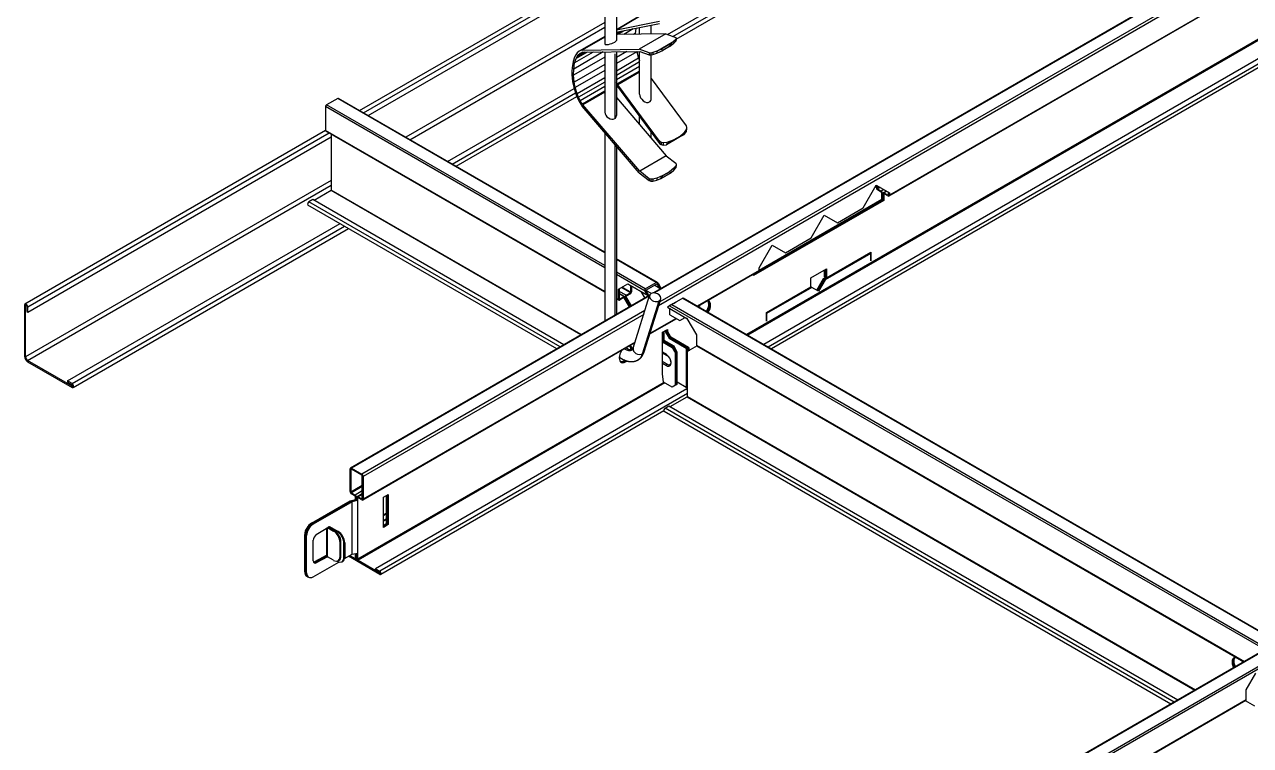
# Model space of a CAD drawing. Header units: millimetres. Extents: x -114 to 1795, y 14 to 1195.
# Drawn here: x -113.9 to 309.1, y 567.9 to 816.5 of the extents above; entities that cross this region are included whole.
import ezdxf

# ---------------------------------------------------------------- set-up
doc = ezdxf.new("R2010")
doc.units = ezdxf.units.MM
doc.layers.add('AM_VIS', color=7, linetype='Continuous', lineweight=30)

msp = doc.modelspace()

# ---------------------------------------------------------------- linework, layer by layer
at = {"layer": 'AM_VIS'}
for p, q in [((526.12, 968.12), (103.11, 723.9)), ((526.01, 967.84), (103.5, 723.9)), ((524.02, 961.46), (104.87, 719.46)), ((524.43, 962.79), (105.28, 720.79)), ((107.91, 813.03), (207.12, 870.31)), ((109.82, 812.34), (208.68, 869.41)), ((111, 811.44), (210.04, 868.63)), ((86.32, 848.06), (86.32, 809.78)), ((90.32, 848.06), (90.32, 810.96)), ((323.23, 837.5), (184.35, 757.32)), ((323.04, 837.62), (184.49, 757.63)), ((1.74, 786.78), (86.32, 835.61)), ((3.11, 785.99), (86.32, 834.04)), ((4.67, 785.1), (86.32, 832.24)), ((86.32, 817.2), (17.69, 777.58)), ((98.34, 819.32), (90.32, 814.69)), ((98.34, 819.18), (90.32, 814.55)), ((105.2, 817.54), (90.32, 814.54)), ((105.2, 816.75), (90.81, 813.85)), ((19.1, 776.76), (86.32, 815.57)), ((86.32, 812.38), (77.46, 807.27)), ((86.32, 812.24), (78.28, 807.6)), ((86.32, 812.16), (78.51, 807.64)), ((91.7, 814.03), (90.32, 813.24)), ((90.72, 813.84), (90.32, 813.61)), ((90.32, 813.7), (90.62, 813.82)), ((107.37, 813.23), (90.32, 812.99)), ((90.62, 813.82), (90.81, 813.85)), ((93.01, 814.3), (90.75, 812.99)), ((96.13, 814.93), (92.84, 813.02)), ((96.8, 813.38), (96.27, 813.07)), ((96.8, 813.38), (96.79, 813.08)), ((97.07, 815.12), (96.8, 813.38)), ((107.37, 813.23), (98.17, 807.92)), ((98.34, 813.1), (98.34, 815.37)), ((102.34, 813.16), (102.34, 816.18)), ((107.37, 813.23), (110.83, 811.97)), ((318.83, 815.55), (135.23, 709.55)), ((319.21, 815.33), (135.61, 709.33)), ((326.7, 813.26), (141.15, 706.13)), ((78.51, 807.64), (98.17, 807.92)), ((101.64, 806.66), (98.17, 807.92)), ((104.22, 807.24), (110.18, 810.68)), ((105.62, 807.85), (104.22, 807.24)), ((109.18, 809.91), (105.62, 807.85)), ((106.31, 807.62), (105.62, 807.85)), ((106.31, 807.62), (108.68, 808.98)), ((108.68, 808.91), (106.31, 807.54)), ((108.68, 808.91), (110.18, 810.02)), ((109.18, 809.91), (108.68, 808.98)), ((108.68, 808.98), (108.68, 808.91)), ((110.18, 810.68), (109.18, 809.91)), ((110.85, 811.39), (110.18, 810.68)), ((110.18, 810.02), (110.85, 810.72)), ((110.18, 810.68), (110.18, 810.02)), ((110.83, 811.97), (111, 811.74)), ((111, 811.74), (110.85, 811.39)), ((110.85, 811.39), (110.85, 810.72)), ((110.85, 810.72), (111, 811.08)), ((111, 811.74), (111, 811.08)), ((326.97, 811.66), (142.67, 705.26)), ((75.37, 803.73), (75.02, 801.52)), ((75.88, 805.26), (75.37, 803.73)), ((86.32, 805.22), (75.55, 799)), ((85.77, 807.01), (75.59, 801.13)), ((76.28, 806.01), (75.88, 805.26)), ((82.34, 806.96), (75.92, 803.26)), ((75.92, 803.26), (76.41, 804.71)), ((76.79, 806.7), (76.28, 806.01)), ((80.26, 806.94), (76.41, 804.71)), ((76.41, 804.71), (76.78, 805.42)), ((79.38, 806.92), (76.78, 805.42)), ((76.78, 805.42), (77.26, 806.06)), ((77.46, 807.27), (76.79, 806.7)), ((78.7, 806.9), (77.26, 806.06)), ((77.26, 806.06), (77.86, 806.58)), ((78.28, 807.6), (77.46, 807.27)), ((77.86, 806.58), (78.6, 806.87)), ((78.51, 807.64), (78.28, 807.6)), ((78.6, 806.87), (78.79, 806.91)), ((78.79, 806.91), (98.36, 807.19)), ((86.32, 807.02), (86.32, 786.25)), ((89.74, 806.41), (89.74, 784.01)), ((93.94, 807.13), (90.32, 805.04)), ((90.32, 807.08), (90.32, 785.07)), ((97.34, 807.02), (90.32, 802.97)), ((97.99, 804.84), (90.32, 800.41)), ((97.31, 807.18), (97.34, 807.02)), ((97.34, 807.02), (97.99, 804.84)), ((97.37, 806.95), (97.78, 807.18)), ((97.82, 805.41), (98.34, 805.71)), ((97.99, 804.84), (98.34, 803.96)), ((98.29, 804.1), (98.34, 804.14)), ((98.34, 792.45), (98.34, 807.19)), ((98.36, 807.19), (101.64, 806)), ((102.16, 806.64), (101.64, 806.66)), ((101.64, 806.66), (101.64, 806)), ((101.64, 806), (102.16, 805.97)), ((102.87, 806.78), (102.16, 806.64)), ((102.16, 806.64), (102.16, 805.97)), ((102.16, 805.97), (102.87, 806.12)), ((102.34, 790.9), (102.34, 806.01)), ((104.22, 807.24), (102.87, 806.78)), ((102.87, 806.78), (102.87, 806.12)), ((102.87, 806.12), (104.22, 806.58)), ((104.22, 806.58), (106.31, 807.54)), ((104.22, 807.24), (104.22, 806.58)), ((106.31, 807.54), (106.31, 807.62)), ((318.85, 805.69), (143.78, 704.62)), ((75.02, 801.52), (75, 800.41)), ((75, 800.41), (75, 799.07)), ((75.55, 799), (75.59, 801.13)), ((75.59, 801.13), (75.92, 803.26)), ((86.32, 802.73), (75.77, 796.64)), ((86.32, 800.66), (76.13, 794.77)), ((98.34, 803.57), (90.32, 798.94)), ((98.34, 802), (90.32, 797.37)), ((98.34, 800.44), (90.62, 795.98)), ((98.34, 800.06), (90.81, 795.71)), ((75, 799.07), (75.21, 796.84)), ((75.21, 796.84), (75.59, 794.89)), ((75.77, 796.64), (75.55, 799)), ((76.13, 794.77), (75.77, 796.64)), ((86.32, 798.1), (76.78, 792.59)), ((86.32, 796.63), (77.26, 791.4)), ((90.62, 795.98), (90.32, 796.44)), ((90.32, 795.59), (105.2, 775.42)), ((90.81, 795.71), (90.62, 795.98)), ((105.2, 776.21), (90.81, 795.71)), ((102.34, 797.85), (114.39, 781.51)), ((-5.83, 790.99), (-9.65, 788.78)), ((86.32, 737.78), (-5.83, 790.99)), ((86.32, 737.95), (-5.58, 791.01)), ((32.09, 769.26), (75.72, 794.45)), ((33.65, 768.36), (76.18, 792.92)), ((35.02, 767.57), (76.66, 791.62)), ((75.59, 794.89), (76.28, 792.58)), ((76.78, 792.59), (76.13, 794.77)), ((76.28, 792.58), (76.79, 791.29)), ((77.26, 791.4), (76.78, 792.59)), ((76.79, 791.29), (77.46, 789.96)), ((77.86, 790.18), (77.26, 791.4)), ((86.32, 795.06), (77.86, 790.18)), ((86.32, 793.5), (78.6, 789.04)), ((86.32, 793.12), (78.79, 788.77)), ((90.32, 791.35), (107.55, 771.21)), ((-10, 788.17), (-10, 779.96)), ((86.32, 732.56), (-10, 788.17)), ((86.32, 733.37), (-9.65, 788.78)), ((77.46, 789.96), (78.28, 788.68)), ((78.6, 789.04), (77.86, 790.18)), ((78.28, 788.68), (78.51, 788.37)), ((98.17, 765.38), (78.51, 788.37)), ((78.79, 788.77), (78.6, 789.04)), ((98.36, 765.9), (78.79, 788.77)), ((98.34, 781.97), (98.34, 784.71)), ((-113.71, 720.13), (-10, 780)), ((-112.74, 719.11), (-8.81, 779.11)), ((86.32, 724.35), (-10, 779.96)), ((86.32, 724.18), (-9.9, 779.73)), ((-8.05, 778.67), (-8.05, 759.33)), ((86.32, 779.24), (86.32, 714.21)), ((102.34, 777.3), (102.34, 779.29)), ((113.84, 778.63), (107.59, 775.02)), ((113.74, 779.27), (112.24, 777.9)), ((112.24, 777.88), (113.74, 778.6)), ((114.41, 780.31), (113.74, 779.27)), ((113.74, 779.27), (113.74, 778.6)), ((113.74, 778.6), (113.84, 778.63)), ((113.84, 778.63), (114.41, 779.52)), ((114.39, 781.51), (114.56, 780.94)), ((114.56, 780.94), (114.41, 780.31)), ((114.41, 780.31), (114.41, 779.52)), ((114.41, 779.52), (114.56, 780.15)), ((114.56, 780.94), (114.56, 780.15)), ((-112.74, 717.31), (-8.05, 777.75)), ((89.74, 775.25), (89.74, 716.18)), ((90.32, 774.56), (90.32, 716.52)), ((105.2, 776.21), (105.2, 775.42)), ((105.72, 775.84), (105.2, 776.21)), ((105.2, 775.42), (105.72, 775.05)), ((106.43, 775.7), (105.72, 775.84)), ((105.72, 775.84), (105.72, 775.05)), ((105.72, 775.05), (106.43, 774.91)), ((107.78, 775.83), (106.43, 775.7)), ((106.43, 775.7), (106.43, 774.91)), ((106.43, 774.91), (107.59, 775.02)), ((107.59, 775.02), (107.78, 775.16)), ((107.78, 775.16), (109.96, 776.57)), ((109.96, 776.57), (107.78, 775.83)), ((107.78, 775.83), (107.78, 775.16)), ((110.15, 776.67), (109.96, 776.57)), ((112.24, 777.9), (110.15, 776.67)), ((110.15, 776.67), (112.24, 777.88)), ((112.24, 777.9), (112.24, 777.88)), ((107.55, 771.21), (98.36, 765.9)), ((107.55, 771.21), (110.83, 768.62)), ((101.64, 763.31), (98.36, 765.9)), ((108.68, 765.7), (106.59, 764.48)), ((106.59, 764.48), (108.68, 765.63)), ((110.18, 766.92), (108.68, 765.7)), ((108.68, 765.7), (108.68, 765.63)), ((108.68, 765.63), (109.18, 765.48)), ((109.18, 765.48), (110.18, 766.26)), ((110.85, 767.77), (110.18, 766.92)), ((110.18, 766.26), (110.85, 767.1)), ((110.18, 766.92), (110.18, 766.26)), ((110.83, 768.62), (111, 768.24)), ((111, 768.24), (110.85, 767.77)), ((110.85, 767.77), (110.85, 767.1)), ((110.85, 767.1), (111, 767.58)), ((111, 768.24), (111, 767.58)), ((-8.05, 762.71), (-113.52, 701.82)), ((98.17, 765.38), (101.64, 762.65)), ((102.16, 763.14), (101.64, 763.31)), ((101.64, 763.31), (101.64, 762.65)), ((101.64, 762.65), (102.16, 762.47)), ((102.87, 763.16), (102.16, 763.14)), ((102.16, 763.14), (102.16, 762.47)), ((102.16, 762.47), (102.87, 762.5)), ((104.22, 763.48), (102.87, 763.16)), ((102.87, 763.16), (102.87, 762.5)), ((102.87, 762.5), (104.22, 762.81)), ((106.4, 764.37), (104.22, 763.48)), ((104.22, 763.48), (104.22, 762.81)), ((104.22, 762.81), (105.62, 763.42)), ((105.62, 763.42), (109.18, 765.48)), ((105.62, 763.42), (106.4, 764.37)), ((106.59, 764.48), (106.4, 764.37)), ((-112.81, 700.6), (-8.05, 761.08)), ((-8.13, 759.2), (-13.99, 755.82)), ((78.06, 709.44), (-8.13, 759.2)), ((78.21, 709.52), (-8.05, 759.33)), ((175.44, 753.24), (179.96, 761.08)), ((179.96, 761.08), (184.49, 758.47)), ((179.96, 760.24), (179.96, 761.08)), ((180.25, 760.92), (180.25, 760.08)), ((180.98, 760.5), (180.25, 760.08)), ((181.36, 760.28), (180.44, 759.75)), ((180.44, 759.75), (181.72, 759.01)), ((181.72, 758.68), (180.44, 759.42)), ((182.64, 759.54), (181.72, 759.01)), ((181.91, 756.2), (181.91, 758.35)), ((182.27, 758.23), (182.19, 758.19)), ((182.19, 758.19), (182.19, 756.04)), ((182.26, 756), (182.26, 758.15)), ((183.46, 759.06), (182.4, 758.45)), ((182.73, 758.09), (182.55, 757.99)), ((182.55, 757.99), (182.55, 755.84)), ((183.65, 758.95), (182.73, 758.42)), ((182.73, 758.42), (184.02, 757.68)), ((184.02, 757.35), (182.73, 758.09)), ((184.21, 757.79), (184.02, 757.68)), ((184.21, 757.79), (184.21, 758.63)), ((184.49, 758.47), (184.49, 757.63)), ((69.78, 704.66), (-16.09, 754.23)), ((-14.45, 756.08), (-15.76, 755.33)), ((70.89, 705.3), (-15.76, 755.33)), ((72.2, 706.05), (-14.45, 756.08)), ((182.19, 756.04), (137.64, 730.32)), ((137.64, 730.24), (182.26, 756)), ((182.55, 755.84), (137.64, 729.91)), ((139.59, 731.77), (181.91, 756.2)), ((166.57, 748.12), (175.44, 753.24)), ((182.19, 756.04), (181.91, 756.2)), ((182.55, 755.84), (182.26, 756)), ((157.51, 742.89), (162.04, 750.73)), ((162.04, 750.73), (166.57, 748.12)), ((-99.04, 693.55), (-5.01, 747.84)), ((-97.49, 692.65), (-3.46, 746.94)), ((-97.09, 691.3), (-2.09, 746.15)), ((139.59, 732.55), (144.11, 740.38)), ((144.11, 740.38), (148.64, 737.77)), ((148.64, 737.77), (157.51, 742.89)), ((162.11, 728.65), (177.77, 737.69)), ((178.06, 737.53), (162.39, 728.48)), ((162.75, 729.1), (178.13, 737.97)), ((177.7, 737.65), (177.7, 737.73)), ((177.77, 737.77), (177.77, 737.69)), ((178.06, 737.53), (177.77, 737.69)), ((177.84, 737.65), (177.84, 737.81)), ((178.06, 734.99), (178.06, 737.53)), ((178.13, 737.97), (178.13, 735.04)), ((104.45, 727.49), (90.32, 735.64)), ((104.09, 727.52), (90.32, 735.47)), ((139.59, 731.7), (139.59, 732.55)), ((157.44, 729.14), (162.75, 732.2)), ((162.11, 729.46), (162.11, 731.83)), ((162.39, 731.99), (162.39, 729.3)), ((162.46, 729.26), (162.46, 732.03)), ((162.75, 732.2), (162.75, 729.1)), ((178.13, 735.04), (178.06, 735.08)), ((178.13, 735.04), (178.06, 734.99)), ((100.27, 725.32), (90.32, 731.06)), ((100.27, 724.5), (90.32, 730.25)), ((100.27, 725.32), (104.09, 727.52)), ((139.59, 731.7), (118.23, 719.37)), ((139.45, 731.4), (118.42, 719.26)), ((137.64, 729.91), (137.64, 730.35)), ((157.44, 726.03), (157.44, 729.14)), ((159.46, 724.87), (161.76, 728.85)), ((162.04, 728.69), (159.74, 724.71)), ((159.81, 724.67), (162.11, 728.65)), ((162.39, 728.48), (160.09, 724.5)), ((161.76, 728.85), (162.46, 729.26)), ((162.04, 728.69), (161.76, 728.85)), ((162.75, 729.1), (162.04, 728.69)), ((162.39, 729.3), (162.11, 729.46)), ((162.39, 728.48), (162.11, 728.65)), ((162.39, 729.3), (162.46, 729.34)), ((162.75, 729.1), (162.46, 729.26)), ((91.01, 725.17), (94.29, 727.06)), ((91.01, 721.64), (91.01, 725.17)), ((91.29, 725.33), (91.29, 721.81)), ((93.66, 723.09), (91.29, 724.46)), ((93.13, 722.67), (91.29, 723.73)), ((92.88, 722.65), (91.29, 723.56)), ((95.18, 723.97), (92.06, 725.78)), ((95.25, 724.09), (92.2, 725.86)), ((93.66, 723.09), (95.18, 723.97)), ((95.18, 723.65), (93.66, 722.77)), ((94.29, 727.06), (101.05, 723.16)), ((94.39, 726.95), (101.14, 723.05)), ((95.25, 724.09), (95.25, 726.45)), ((95.54, 726.29), (95.54, 724.26)), ((98.79, 724.41), (100.09, 722.16)), ((101.05, 723.16), (100.27, 724.5)), ((102.42, 723.71), (100.53, 724.8)), ((102.39, 723.7), (100.53, 724.78)), ((104.37, 727.03), (100.56, 724.83)), ((100.56, 724.67), (101.33, 723.32)), ((101.05, 723.16), (101.33, 723.32)), ((103.6, 726.58), (105.29, 725.61)), ((104.52, 726.95), (104.37, 727.03)), ((105.29, 725.61), (104.52, 726.95)), ((104.8, 727.12), (105.58, 725.77)), ((105.29, 725.61), (105.58, 725.77)), ((142.06, 717.15), (157.44, 726.03)), ((142.06, 717.07), (157.51, 725.99)), ((157.8, 725.83), (142.13, 716.79)), ((157.51, 725.99), (157.44, 726.03)), ((157.8, 725.83), (157.51, 725.99)), ((160.09, 724.5), (157.8, 725.83)), ((-113.87, 719.76), (-113.87, 702.03)), ((-113.52, 719.56), (-113.31, 719.68)), ((-113.52, 701.82), (-113.52, 719.56)), ((-113.1, 719.31), (-113.1, 717.52)), ((-112.74, 717.31), (-112.74, 719.11)), ((101.85, 723.18), (-1.45, 663.54)), ((101.74, 722.89), (-1.11, 663.5)), ((91.01, 721.64), (90.32, 722.04)), ((91.11, 721.42), (90.32, 721.87)), ((91.36, 721.77), (91.29, 721.81)), ((91.36, 721.77), (92.88, 722.65)), ((92.88, 722.32), (91.36, 721.44)), ((92.99, 722.26), (92.88, 722.32)), ((92.95, 722.31), (93.24, 722.48)), ((94.81, 719.11), (92.99, 722.26)), ((93.34, 722.46), (93.23, 722.53)), ((93.27, 722.42), (95.09, 719.27)), ((93.31, 722.52), (93.6, 722.69)), ((95.16, 719.31), (93.34, 722.46)), ((93.63, 722.62), (95.44, 719.48)), ((96.1, 704.82), (101.78, 723.01)), ((99.36, 702.96), (105.04, 721.15)), ((99.91, 703.62), (105.6, 721.81)), ((108.69, 719.48), (107.91, 719.03)), ((107.91, 719.03), (114.68, 715.13)), ((108.91, 719.72), (108.63, 719.55)), ((108.69, 719.48), (109.4, 719.89)), ((108.69, 719.48), (510.59, 487.45)), ((109.05, 719.69), (108.98, 719.73)), ((113.21, 722.09), (109.4, 719.89)), ((109.4, 719.89), (510.59, 488.26)), ((109.71, 720.18), (109.43, 720.02)), ((113.21, 722.09), (113.36, 722.18)), ((113.21, 722.09), (510.59, 492.67)), ((113.36, 722.18), (510.59, 492.84)), ((-113.1, 717.52), (-112.74, 717.31)), ((100.17, 717.84), (2.47, 661.44)), ((99.75, 716.51), (2.94, 660.62)), ((111.1, 715.03), (101.8, 709.66)), ((110.9, 715.14), (101.89, 709.94)), ((107.93, 718.97), (114.68, 715.07)), ((108.72, 716.4), (108.72, 718.51)), ((108.72, 716.4), (112.24, 714.37)), ((112.24, 714.37), (114.06, 715.43)), ((114.68, 715.13), (117.95, 709.45)), ((114.69, 715.07), (114.7, 715.08)), ((142.06, 714.21), (142.06, 717.15)), ((142.13, 716.79), (142.06, 716.83)), ((142.13, 716.79), (142.13, 714.26)), ((106.18, 710.33), (107.95, 711.35)), ((106.67, 710.15), (106.67, 710.62)), ((107.31, 710.36), (106.77, 710.67)), ((107.05, 710.83), (107.59, 710.52)), ((107.66, 710.56), (107.12, 710.88)), ((107.4, 711.04), (107.95, 710.72)), ((107.59, 711.15), (107.59, 710.93)), ((107.66, 710.89), (107.66, 711.19)), ((107.95, 710.72), (107.66, 710.56)), ((107.66, 710.56), (108.87, 708.48)), ((107.95, 711.35), (107.95, 710.72)), ((109.15, 708.64), (107.95, 710.72)), ((142.13, 714.26), (142.06, 714.3)), ((142.13, 714.26), (142.06, 714.21)), ((96.69, 706.71), (2.8, 652.5)), ((96.77, 706.98), (2.94, 652.81)), ((106.18, 696.04), (106.18, 710.33)), ((106.53, 709.91), (106.18, 710.11)), ((106.18, 710.03), (106.46, 709.87)), ((106.46, 709.87), (106.18, 709.7)), ((106.18, 709.7), (106.18, 707.09)), ((106.18, 709.7), (106.18, 709.7)), ((106.46, 707.25), (106.18, 707.09)), ((106.18, 707.09), (109.57, 705.13)), ((106.27, 710.39), (106.81, 710.07)), ((106.46, 707.25), (106.46, 709.87)), ((109.86, 705.29), (106.46, 707.25)), ((106.81, 710.07), (106.53, 709.91)), ((106.53, 709.91), (106.53, 707.3)), ((106.81, 707.46), (106.53, 707.3)), ((106.53, 707.3), (109.93, 705.34)), ((106.81, 707.46), (106.81, 710.07)), ((110.21, 705.5), (106.81, 707.46)), ((107.59, 710.52), (107.31, 710.36)), ((107.31, 710.36), (108.51, 708.27)), ((108.79, 708.44), (107.59, 710.52)), ((108.51, 708.27), (108.79, 708.44)), ((108.51, 708.27), (114.45, 704.85)), ((114.73, 705.01), (108.79, 708.44)), ((108.87, 708.48), (109.15, 708.64)), ((108.87, 708.48), (114.96, 704.96)), ((115.24, 705.12), (109.15, 708.64)), ((117.95, 709.45), (117.95, 705.93)), ((107.56, 702.63), (106.18, 703.43)), ((106.18, 703.3), (107.64, 702.45)), ((109.86, 705.29), (109.57, 705.13)), ((109.57, 705.13), (110.7, 703.17)), ((110.99, 703.34), (109.86, 705.29)), ((110.21, 705.5), (109.93, 705.34)), ((109.93, 705.34), (111.06, 703.38)), ((111.34, 703.54), (110.21, 705.5)), ((110.7, 703.17), (110.99, 703.34)), ((110.7, 692.07), (110.7, 703.17)), ((110.99, 692.23), (110.99, 703.34)), ((111.34, 703.54), (111.06, 703.38)), ((111.06, 703.38), (111.06, 692.27)), ((111.34, 692.43), (111.34, 703.54)), ((114.45, 704.85), (114.45, 691.29)), ((114.57, 704.68), (114.57, 704.23)), ((114.57, 704.23), (114.57, 690.68)), ((114.8, 690.35), (114.8, 703.91)), ((115.02, 703.78), (114.8, 703.91)), ((114.96, 704.96), (114.96, 704.75)), ((114.97, 704.23), (114.97, 704.68)), ((118.19, 705.62), (115.02, 703.78)), ((115.08, 704.8), (115.08, 704.35)), ((115.08, 704.35), (115.08, 704.08)), ((115.09, 704.07), (115.3, 703.95)), ((115.31, 703.95), (115.31, 704.02)), ((115.37, 703.99), (115.31, 704.02)), ((115.48, 704.35), (115.48, 704.8)), ((115.59, 704.19), (115.65, 704.15)), ((117.95, 705.93), (306.96, 596.81)), ((118.05, 705.7), (306.81, 596.72)), ((-97.49, 691.75), (-112.81, 700.6)), ((-112.81, 700.19), (-97.49, 691.34)), ((91.44, 701.72), (91.31, 701.8)), ((93.22, 700.69), (93.12, 700.75)), ((107.83, 699.33), (106.18, 700.29)), ((106.18, 700.29), (107.84, 699.33)), ((106.18, 699.65), (107.56, 698.85)), ((107.84, 699.33), (107.83, 699.33)), ((106.6, 693.13), (106.18, 695.99)), ((-97.49, 692.65), (-99.04, 693.55)), ((-99.04, 693.55), (-99.04, 693.14)), ((-99.04, 693.14), (-97.49, 692.24)), ((-97.49, 691.75), (-97.28, 691.87)), ((106.7, 693.07), (1, 632.05)), ((107.07, 692.86), (1.19, 631.72)), ((114.57, 690.79), (7.18, 628.79)), ((109.57, 691.41), (106.6, 693.13)), ((110.7, 692.07), (109.57, 691.41)), ((110.99, 692.23), (110.7, 692.07)), ((111.06, 692.27), (110.99, 692.23)), ((111.34, 692.43), (111.06, 692.27)), ((114.45, 691.29), (111.34, 693.09)), ((114.84, 690.33), (114.8, 690.35)), ((114.84, 688.21), (114.84, 690.33)), ((114.84, 689.19), (8.7, 627.91)), ((108.9, 684.7), (114.77, 688.09)), ((114.77, 688.09), (289.91, 586.97)), ((114.84, 688.21), (290.06, 587.05)), ((106.71, 683.22), (9.03, 626.82)), ((106.81, 683.11), (281.63, 582.18)), ((107.13, 684.21), (108.44, 684.96)), ((282.74, 582.82), (107.13, 684.21)), ((108.44, 684.96), (284.05, 583.58)), ((-1.58, 655.42), (-1.58, 663.23)), ((-1.11, 663.18), (-1.3, 663.07)), ((-1.3, 663.07), (-1.3, 655.26)), ((-1.11, 663.5), (2.47, 661.44)), ((2.47, 661.11), (-1.11, 663.18)), ((2.66, 652.97), (2.66, 660.78)), ((2.94, 660.62), (2.94, 652.81)), ((2.66, 657.54), (-1.3, 655.26)), ((2.66, 657.11), (-1.11, 654.93)), ((2.66, 655.63), (0.17, 654.19)), ((-14.91, 644.53), (-1.51, 652.26)), ((-1.23, 652.1), (-14.63, 644.36)), ((-14.56, 644.32), (-1.16, 652.06)), ((-0.88, 651.9), (-14.28, 644.16)), ((-1.51, 652.26), (0.36, 652.69)), ((0.64, 652.53), (-1.23, 652.1)), ((-1.23, 652.02), (-1.23, 652.1)), ((-1.16, 652.06), (0.71, 652.49)), ((-1.11, 654.93), (0.17, 654.19)), ((0.17, 653.86), (-1.11, 654.6)), ((1, 652.32), (-0.88, 651.9)), ((-0.88, 633.77), (-0.88, 651.9)), ((0.36, 652.69), (0.36, 653.53)), ((0.36, 652.69), (0.64, 652.53)), ((0.72, 653.42), (0.64, 653.37)), ((0.64, 653.37), (0.64, 652.53)), ((0.64, 652.53), (0.64, 652.47)), ((0.71, 652.49), (0.71, 653.33)), ((0.71, 652.49), (1, 652.32)), ((2.66, 654.68), (0.85, 653.64)), ((1.19, 653.28), (1, 653.17)), ((1, 653.17), (1, 652.32)), ((1, 652.32), (1, 634.2)), ((2.66, 654.45), (1.19, 653.6)), ((1.19, 653.6), (2.47, 652.86)), ((2.47, 652.54), (1.19, 653.28)), ((2.66, 652.97), (2.47, 652.86)), ((9.98, 653.43), (11.6, 654.37)), ((9.98, 643.06), (9.98, 653.43)), ((10.97, 644.36), (10.97, 654)), ((11.25, 654.16), (11.25, 644.2)), ((11.32, 644.16), (11.32, 654.2)), ((11.6, 654.37), (11.6, 644)), ((10.97, 647.97), (9.98, 647.4)), ((9.98, 647.18), (10.97, 647.75)), ((-14.63, 644.36), (-14.91, 644.53)), ((-14.28, 644.16), (-14.56, 644.32)), ((-13.2, 640.56), (-8.69, 643.42)), ((-9.33, 643), (-7.28, 641.81)), ((-9.33, 632.89), (-9.33, 643)), ((-6.99, 641.99), (-9.06, 643.19)), ((-8.97, 643.14), (-8.97, 643.24)), ((-5.93, 641.48), (-8.97, 643.24)), ((-8.7, 643.42), (-8.69, 643.42)), ((-8.69, 643.42), (-5.65, 641.66)), ((-8.69, 643.42), (-8.69, 643.42)), ((10.97, 646), (9.98, 645.43)), ((10.97, 645.79), (9.98, 645.22)), ((9.98, 643.79), (10.97, 644.36)), ((11.25, 644.2), (9.98, 643.47)), ((9.98, 643.38), (11.32, 644.16)), ((11.6, 644), (9.98, 643.06)), ((11.25, 644.2), (10.97, 644.36)), ((11.6, 644), (11.32, 644.16)), ((-17.18, 627.71), (-17.18, 640.61)), ((-17.18, 640.61), (-16.89, 640.44)), ((-16.89, 627.54), (-16.89, 640.44)), ((-16.82, 627.5), (-16.82, 640.4)), ((-16.82, 640.4), (-16.54, 640.24)), ((-16.54, 627.34), (-16.54, 640.24)), ((-9.59, 633.24), (-9.59, 642.85)), ((-6.99, 641.99), (-7.28, 641.81)), ((-5.65, 641.66), (-5.93, 641.48)), ((-14.28, 631.56), (-14.28, 638.63)), ((-5.01, 637.89), (-4.73, 638.07)), ((-5.01, 633.01), (-5.01, 637.89)), ((-4.73, 633.15), (-4.73, 638.07)), ((-3.67, 637.56), (-3.39, 637.74)), ((-3.67, 632.63), (-3.67, 637.56)), ((-3.39, 637.74), (-3.39, 632.78)), ((-14.28, 626.03), (-5.48, 631.11)), ((-9.59, 633.45), (-13.84, 631.24)), ((-13.56, 631.08), (-13.84, 631.24)), ((-9.68, 633.09), (-13.56, 631.08)), ((-13.49, 631.04), (-9.61, 633.05)), ((-13.2, 630.88), (-13.49, 631.04)), ((-9.33, 632.89), (-13.2, 630.88)), ((-9.68, 633.09), (-9.61, 633.05)), ((-9.68, 633.09), (-9.68, 633.09)), ((-9.62, 633.05), (-9.68, 633.09)), ((-9.33, 632.88), (-9.33, 632.89)), ((-7.28, 631.7), (-9.33, 632.88)), ((-6.07, 631.4), (-5.93, 631.32)), ((-5.44, 631.66), (-5.72, 631.52)), ((-4.73, 633.15), (-5.01, 633.01)), ((-4.38, 631.14), (-4.09, 631.29)), ((-3.39, 632.78), (-3.67, 632.63)), ((-3.43, 632.3), (-0.88, 633.77)), ((8.7, 626.85), (-2.08, 633.08)), ((-1.62, 633.34), (0.17, 632.31)), ((-0.88, 633.77), (1, 634.2)), ((0.36, 632.42), (0.17, 632.31)), ((0.17, 631.98), (1.19, 631.39)), ((0.36, 632.42), (0.36, 634.05)), ((0.73, 632.08), (0.5, 631.95)), ((0.64, 634.12), (0.64, 632.25)), ((0.71, 632.29), (0.64, 632.25)), ((0.71, 632.21), (0.71, 634.13)), ((1, 634.2), (1, 632.05)), ((1.19, 631.72), (8.7, 627.38)), ((-16.89, 627.54), (-17.18, 627.71)), ((-16.54, 627.34), (-16.82, 627.5)), ((-16.51, 626.24), (-16.23, 626.08)), ((-16.16, 626.04), (-15.88, 625.87)), ((7.18, 628.79), (8.7, 627.91)), ((7.18, 628.58), (7.18, 628.79)), ((8.7, 627.71), (7.18, 628.58)), ((8.9, 627.5), (8.7, 627.38)), ((8.7, 627.38), (8.7, 627.05)), ((8.99, 627.22), (8.7, 627.05)), ((312.19, 599.83), (211.07, 541.45)), ((312.34, 599.74), (211.32, 541.42)), ((316.15, 597.54), (215.14, 539.22)), ((316.86, 597.13), (215.5, 538.61)), ((307.6, 587.1), (310.87, 592.77)), ((307.6, 583.58), (307.6, 587.1)), ((307.49, 583.35), (215.39, 530.17)), ((307.6, 583.58), (215.5, 530.4)), ((310.53, 581.43), (307.36, 583.27))]:
    msp.add_line(p, q, dxfattribs=at)
for centre, major_axis, ratio, start_param, end_param in [((88.32, 810.37), (1.99, 0.64), 0.257355, 3.059722, 5.415916), ((88.32, 810.37), (1.99, 0.64), 0.257355, 5.415916, 6.201314), ((-5.83, 790.58), (0.25, 0.433), 0.57735, 0, 0.785398), ((100.34, 791.67), (1.6, -1.78), 0.673728, 3.786702, 6.142896), ((-9.65, 788.37), (0.25, 0.433), 0.57735, 0.785398, 2.356194), ((100.34, 791.67), (1.6, -1.78), 0.673728, 6.142896, 6.928294), ((88.32, 785.66), (1.75, -1.36), 0.709828, 3.645993, 6.002187), ((88.32, 785.66), (1.75, -1.36), 0.709828, 6.002187, 6.787585), ((-9.65, 780.17), (0.25, 0.433), 0.57735, 2.356194, 3.141593), ((-8.13, 759.29), (0.05, 0.0866), 0.57735, 3.926991, 5.497787), ((180.44, 759.97), (0.334, -0.578), 0.57735, 3.926991, 5.497787), ((180.44, 759.97), (0.134, -0.232), 0.57735, 3.926991, 5.497787), ((181.72, 758.46), (0.334, -0.578), 0.57735, 0.785398, 2.356194), ((181.72, 758.46), (0.134, -0.232), 0.57735, 0.785398, 2.356194), ((182.73, 757.88), (0.334, -0.578), 0.57735, 2.356194, 3.926991), ((182.73, 757.88), (0.134, -0.232), 0.57735, 2.356194, 3.926991), ((184.02, 757.9), (0.134, -0.232), 0.57735, 5.497787, 7.068583), ((184.02, 757.9), (0.334, -0.578), 0.57735, 5.497787, 7.068583), ((-15.76, 754.79), (0.325, 0.563), 0.57735, 0.785398, 3.141593), ((104.45, 726.91), (-0.354, 0.612), 0.57735, 4.712389, 6.283185), ((139.12, 731.97), (0.334, -0.578), 0.57735, 0, 0.785398), ((95.18, 724.05), (0.25, 0.433), 0.57735, 3.926991, 5.497787), ((95.18, 724.05), (0.05, 0.0866), 0.57735, 3.926991, 5.497787), ((100.63, 724.71), (-0.354, 0.612), 0.57735, 0, 1.570796), ((100.63, 724.71), (-0.071, 0.122), 0.57735, 0, 1.570796), ((103.69, 722.41), (1.91, -0.6), 0.720924, 2.555485, 5.697078), ((103.69, 722.41), (1.91, -0.6), 0.720924, 5.697078, 8.83867), ((104.45, 726.91), (-0.071, 0.122), 0.57735, 4.712389, 6.283185), ((-113.31, 719.43), (0.4, -0.693), 0.57735, 0.785398, 3.926991), ((-113.31, 719.43), (0.15, -0.26), 0.57735, 0.785398, 3.926991), ((91.36, 721.85), (0.25, 0.433), 0.57735, 2.356194, 3.926991), ((91.36, 721.85), (0.05, 0.0866), 0.57735, 2.356194, 3.926991), ((92.88, 722.24), (0.25, 0.433), 0.57735, 5.597963, 7.068583), ((92.88, 722.24), (0.05, 0.0866), 0.57735, 6.021432, 7.068583), ((92.92, 722.22), (-0.071, 0.122), 0.57735, 4.712389, 5.236034), ((92.92, 722.22), (-0.354, 0.612), 0.57735, 4.712389, 4.812564), ((93.66, 722.69), (0.25, 0.433), 0.57735, 0.785398, 2.256019), ((93.7, 722.67), (-0.354, 0.612), 0.57735, 1.470621, 1.570796), ((93.66, 722.69), (0.05, 0.0866), 0.57735, 0.785398, 1.83255), ((93.7, 722.67), (-0.071, 0.122), 0.57735, 1.047151, 1.570796), ((120.53, 718.36), (1.63, 2.81), 0.57735, 1.433483, 1.656383), ((119.9, 718.73), (1.62, 2.81), 0.57735, 4.626802, 6.045011), ((120.18, 718.56), (1.63, 2.81), 0.57735, 4.626802, 6.174184), ((120.25, 718.52), (1.62, 2.81), 0.57735, 4.626802, 6.196047), ((120.53, 718.36), (1.63, 2.81), 0.57735, 4.626802, 6.420499), ((93.59, 702.8), (1.63, 2.81), 0.57735, 1.433483, 2.356194), ((93.27, 708.62), (2.5, -4.33), 0.57735, 5.451295, 6.283185), ((92.96, 703.17), (1.62, 2.81), 0.57735, 5.408403, 6.045011), ((93.59, 702.8), (1.63, 2.81), 0.57735, 5.596016, 6.420499), ((93.24, 703.01), (1.63, 2.81), 0.57735, 5.460248, 6.174184), ((93.31, 702.97), (1.62, 2.81), 0.57735, 5.47789, 6.196047), ((98.01, 704.22), (1.91, -0.6), 0.720924, 3.141593, 5.697078), ((93.27, 708.62), (4.5, -7.79), 0.57735, 0, 0.488692), ((98.01, 704.22), (1.91, -0.6), 0.720924, 5.697078, 6.283185), ((107.83, 702.79), (0.195, 0.338), 0.57735, 2.356194, 3.141593), ((107.56, 700.74), (1.16, -2), 0.57735, 5.497787, 8.63938), ((114.17, 704.68), (0.4, 0), 0.57735, 0, 0.785398), ((115.37, 704.23), (0.8, 0), 0.57735, 3.141593, 3.926991), ((114.17, 704.68), (0.8, 0), 0.57735, 0, 0.785398), ((114.68, 704.8), (0.4, 0), 0.57735, 0, 0.785398), ((115.37, 704.23), (0.4, 0), 0.57735, 3.141593, 3.926991), ((115.88, 704.35), (0.8, 0), 0.57735, 3.141593, 3.926991), ((114.68, 704.8), (0.8, 0), 0.57735, 0, 0.785398), ((115.88, 704.35), (0.4, 0), 0.57735, 3.141593, 3.926991), ((118.3, 706.13), (0.25, 0.433), 0.57735, 2.356194, 3.141593), ((-112.81, 701.42), (0.75, -1.3), 0.57735, 3.926991, 5.497787), ((-112.81, 701.42), (0.5, -0.866), 0.57735, 3.926991, 5.497787), ((93.59, 702.8), (1.63, 2.81), 0.57735, 2.356194, 4.110761), ((92.96, 703.17), (1.62, 2.81), 0.57735, 3.33868, 4.050054), ((93.24, 703.01), (1.63, 2.81), 0.57735, 3.250594, 4.072272), ((93.31, 702.97), (1.62, 2.81), 0.57735, 3.228731, 4.078979), ((107.83, 699.01), (0.195, 0.338), 0.57735, 0.785398, 2.356194), ((107.83, 700.9), (0.96, -1.67), 0.57735, 5.497787, 6.283185), ((107.84, 700.91), (0.96, -1.67), 0.57735, 5.497787, 6.279038), ((-97.49, 692), (0.4, -0.693), 0.57735, 5.497787, 8.63938), ((-97.49, 692), (0.15, -0.26), 0.57735, 5.497787, 8.63938), ((114.17, 691.13), (0.4, 0), 0.57735, 0, 0.785398), ((115.37, 690.68), (0.8, 0), 0.57735, 3.141593, 3.926991), ((114.77, 688.17), (0.05, 0.0866), 0.57735, 3.926991, 5.497787), ((107.13, 683.68), (0.325, 0.563), 0.57735, 0.785398, 3.141593), ((-1.11, 662.96), (0.334, -0.578), 0.57735, 2.356194, 3.926991), ((-1.11, 662.96), (0.134, -0.232), 0.57735, 2.356194, 3.926991), ((2.47, 660.89), (0.334, -0.578), 0.57735, 0.785398, 2.356194), ((2.47, 660.89), (0.134, -0.232), 0.57735, 0.785398, 2.356194), ((-1.11, 655.15), (0.334, -0.578), 0.57735, 3.926991, 5.497787), ((-1.11, 655.15), (0.134, -0.232), 0.57735, 3.926991, 5.497787), ((0.17, 653.64), (0.334, -0.578), 0.57735, 0.785398, 2.356194), ((0.17, 653.64), (0.134, -0.232), 0.57735, 0.785398, 2.356194), ((1.19, 653.06), (0.334, -0.578), 0.57735, 2.356194, 3.926991), ((1.19, 653.06), (0.134, -0.232), 0.57735, 2.356194, 3.926991), ((2.47, 653.08), (0.134, -0.232), 0.57735, 5.497787, 7.068583), ((2.47, 653.08), (0.334, -0.578), 0.57735, 5.497787, 7.068583), ((-14.91, 641.91), (1.6, 2.77), 0.57735, 0.785398, 2.356194), ((-14.63, 641.75), (1.6, 2.77), 0.57735, 0.785398, 2.356194), ((-14.56, 641.71), (1.6, 2.77), 0.57735, 0.785398, 2.356194), ((-14.28, 641.55), (1.6, 2.77), 0.57735, 0.785398, 2.356194), ((-8.69, 643.4), (-0.9, -0.039), 0.604387, 0.729619, 0.758942), ((-8.69, 643.42), (-0.4, -0.018), 0.605765, 0.733613, 0.757411), ((-13.15, 639.28), (0.8, 1.39), 0.57735, 0.835988, 2.356194), ((-7.28, 639.2), (1.6, -2.77), 0.577349, 0.786554, 2.35735), ((-6.99, 639.38), (-1.6, 2.77), 0.577349, 3.928146, 5.498943), ((-5.93, 638.87), (1.6, -2.77), 0.577349, 0.786678, 2.357475), ((-5.65, 639.04), (-1.6, 2.77), 0.577349, 3.928271, 5.499067), ((-13.15, 632.21), (0.8, 1.39), 0.57735, 2.356194, 3.876401), ((-13.78, 632.58), (0.8, 1.39), 0.57735, 3.550653, 3.876401), ((-13.5, 632.42), (0.8, 1.39), 0.57735, 3.364402, 3.876401), ((-13.43, 632.38), (0.8, 1.39), 0.57735, 3.319303, 3.876401), ((-8.69, 633.22), (-0.9, 0.038), 0.547449, 0.02286, 0.808259), ((-7.28, 634.31), (-1.6, 2.78), 0.577349, 2.357606, 3.928402), ((-5.93, 633.94), (-1.6, 2.77), 0.577349, 2.357475, 3.928271), ((-6.99, 634.46), (1.6, -2.78), 0.577349, 6.256591, 7.069995), ((-5.65, 634.09), (1.6, -2.77), 0.577349, 6.257858, 7.069864), ((0.17, 632.53), (0.134, -0.232), 0.57735, 5.497787, 7.068583), ((0.17, 632.53), (0.334, -0.578), 0.57735, 5.497787, 7.068583), ((1.19, 631.94), (0.334, -0.578), 0.57735, 3.926991, 5.497787), ((1.19, 631.94), (0.134, -0.232), 0.57735, 3.926991, 5.497787), ((-14.91, 629.01), (1.6, 2.77), 0.57735, 2.356194, 3.141593), ((-14.63, 628.85), (1.6, 2.77), 0.57735, 2.356194, 3.163692), ((-14.56, 628.81), (1.6, 2.77), 0.57735, 2.356194, 3.141593), ((-14.28, 628.65), (1.6, 2.77), 0.57735, 2.356194, 3.926991), ((8.7, 627.38), (0.325, -0.563), 0.57735, 5.497787, 8.63938), ((8.7, 627.38), (0.2, -0.346), 0.57735, 5.497787, 8.63938), ((305.02, 595.27), (1.62, -2.81), 0.57735, 2.715122, 4.601832), ((305.3, 595.44), (1.63, -2.81), 0.57735, 3.228731, 3.926991), ((305.3, 595.44), (1.63, -2.81), 0.57735, 3.926991, 4.601832), ((305.37, 595.48), (1.62, -2.81), 0.57735, 3.250594, 3.926991), ((305.37, 595.48), (1.62, -2.81), 0.57735, 3.926991, 4.601832), ((305.65, 595.64), (1.63, -2.81), 0.57735, 3.33868, 3.926991), ((305.65, 595.64), (1.63, -2.81), 0.57735, 3.926991, 4.601832), ((305.02, 595.27), (1.62, -2.81), 0.57735, 1.681353, 1.997267), ((307.24, 583.78), (0.25, -0.433), 0.57735, 0, 0.785398)]:
    msp.add_ellipse(centre, major_axis=major_axis, ratio=ratio, start_param=start_param, end_param=end_param, dxfattribs=at)
for points, degree, knots in [([(94.39, 726.95), (94.38, 726.95), (94.37, 726.96), (94.33, 726.98), (94.32, 727), (94.3, 727.02), (94.29, 727.03), (94.29, 727.05), (94.29, 727.05), (94.29, 727.06)], 3, [0.899618, 0.899618, 0.899618, 0.899618, 0.9170044, 0.9170044, 0.9585022, 0.9585022, 0.9792511, 0.9792511, 1, 1, 1, 1]), ([(101.73, 723.1), (101.67, 723.12), (101.61, 723.14), (101.49, 723.18), (101.43, 723.2), (101.38, 723.25), (101.36, 723.26), (101.34, 723.28), (101.34, 723.29), (101.34, 723.3), (101.33, 723.31), (101.33, 723.32)], 3, [0.7757608, 0.7757608, 0.7757608, 0.7757608, 0.8340087, 0.8340087, 0.9170044, 0.9170044, 0.9585022, 0.9585022, 0.9792511, 0.9792511, 1, 1, 1, 1]), ([(105.19, 725.1), (105.21, 725.16), (105.22, 725.22), (105.25, 725.35), (105.27, 725.42), (105.28, 725.5), (105.29, 725.53), (105.29, 725.57), (105.29, 725.59), (105.29, 725.61)], 3, [0.7757608, 0.7757608, 0.7757608, 0.7757608, 0.8340087, 0.8340087, 0.9170044, 0.9170044, 0.9585022, 0.9585022, 1, 1, 1, 1]), ([(105.47, 725.27), (105.49, 725.33), (105.5, 725.39), (105.54, 725.52), (105.55, 725.58), (105.57, 725.67), (105.57, 725.69), (105.57, 725.72), (105.58, 725.73), (105.58, 725.75), (105.58, 725.76), (105.58, 725.77)], 3, [0.7757608, 0.7757608, 0.7757608, 0.7757608, 0.8340087, 0.8340087, 0.9170044, 0.9170044, 0.9585022, 0.9585022, 0.9792511, 0.9792511, 1, 1, 1, 1]), ([(101.45, 722.94), (101.38, 722.96), (101.33, 722.97), (101.21, 723.02), (101.15, 723.04), (101.09, 723.08), (101.08, 723.1), (101.06, 723.13), (101.05, 723.14), (101.05, 723.16)], 3, [0.7757608, 0.7757608, 0.7757608, 0.7757608, 0.8340087, 0.8340087, 0.9170044, 0.9170044, 0.9585022, 0.9585022, 1, 1, 1, 1]), ([(107.93, 718.97), (107.93, 718.97), (107.93, 718.97), (107.92, 718.98), (107.92, 718.98), (107.91, 719), (107.91, 719), (107.91, 719.02), (107.91, 719.02), (107.91, 719.03)], 3, [0.899618, 0.899618, 0.899618, 0.899618, 0.9170044, 0.9170044, 0.9585022, 0.9585022, 0.9792511, 0.9792511, 1, 1, 1, 1]), ([(108.63, 719.55), (108.6, 719.54), (108.56, 719.5), (108.45, 719.41), (108.39, 719.34), (108.32, 719.27), (108.32, 719.27), (108.32, 719.27)], 3, [0.2113249, 0.2113249, 0.2113249, 0.2113249, 0.3323425, 0.3323425, 0.4976429, 0.4976429, 0.5, 0.5, 0.5, 0.5]), ([(108.98, 719.73), (108.97, 719.74), (108.96, 719.74), (108.91, 719.72), (108.86, 719.68), (108.74, 719.57), (108.67, 719.5), (108.6, 719.43), (108.6, 719.43), (108.6, 719.43)], 3, [0.100382, 0.100382, 0.100382, 0.100382, 0.1679531, 0.1679531, 0.3323425, 0.3323425, 0.4976429, 0.4976429, 0.5, 0.5, 0.5, 0.5]), ([(109.08, 719.71), (109.08, 719.71), (109.08, 719.72), (109.08, 719.74), (109.09, 719.75), (109.1, 719.77), (109.12, 719.79), (109.18, 719.85), (109.24, 719.9), (109.45, 720.03), (109.65, 720.14), (110.1, 720.36), (110.35, 720.47), (110.61, 720.59), (110.61, 720.59), (110.62, 720.59)], 3, [0, 0, 0, 0, 0.0209941, 0.0209941, 0.0419883, 0.0419883, 0.0839766, 0.0839766, 0.1679531, 0.1679531, 0.3323425, 0.3323425, 0.4976429, 0.4976429, 0.5, 0.5, 0.5, 0.5]), ([(109.71, 720.18), (109.84, 720.25), (109.99, 720.33), (110.38, 720.52), (110.63, 720.64), (110.89, 720.75), (110.89, 720.76), (110.9, 720.76)], 3, [0.2113249, 0.2113249, 0.2113249, 0.2113249, 0.3323425, 0.3323425, 0.4976429, 0.4976429, 0.5, 0.5, 0.5, 0.5]), ([(114.69, 715.07), (114.68, 715.07), (114.68, 715.07), (114.68, 715.07), (114.68, 715.08), (114.68, 715.09), (114.68, 715.1), (114.68, 715.11), (114.68, 715.12), (114.68, 715.13)], 3, [0.880792, 0.880792, 0.880792, 0.880792, 0.9170044, 0.9170044, 0.9585022, 0.9585022, 0.9792511, 0.9792511, 1, 1, 1, 1]), ([(93.73, 705), (93.74, 705), (93.84, 704.92), (93.93, 704.85), (94.03, 704.79), (94.12, 704.73), (94.22, 704.67), (94.31, 704.62), (94.4, 704.57), (94.49, 704.52), (94.57, 704.48), (94.66, 704.44), (94.73, 704.41), (94.81, 704.38), (94.89, 704.35), (94.96, 704.33), (95.03, 704.31), (95.09, 704.29), (95.16, 704.27), (95.22, 704.26), (95.27, 704.25), (95.33, 704.24), (95.38, 704.24), (95.43, 704.24), (95.47, 704.23), (95.51, 704.23), (95.55, 704.24), (95.58, 704.24), (95.61, 704.24), (95.64, 704.25), (95.67, 704.25), (95.69, 704.26), (95.72, 704.27), (95.74, 704.28), (95.76, 704.28), (95.77, 704.29)], 1, [2.9907354, 2.9907354, 2.9923269, 3.0191163, 3.0459058, 3.0726952, 3.0994846, 3.126274, 3.1530635, 3.1798529, 3.2066423, 3.2323152, 3.2579881, 3.283661, 3.3093339, 3.3350068, 3.3606797, 3.3863526, 3.4120255, 3.4376984, 3.4633713, 3.4899506, 3.51653, 3.5431093, 3.5696886, 3.5962679, 3.6228473, 3.6494266, 3.6760059, 3.7025852, 3.7291646, 3.7621356, 3.7951067, 3.8280777, 3.8610487, 3.8940198, 3.9269908, 3.9269908]), ([(95.77, 704.29), (95.8, 704.31), (95.82, 704.33), (95.84, 704.34), (95.86, 704.36), (95.88, 704.38), (95.9, 704.41), (95.92, 704.44), (95.95, 704.48), (95.96, 704.51), (95.98, 704.54), (96, 704.58), (96.02, 704.62), (96.04, 704.66), (96.06, 704.71), (96.08, 704.76), (96.1, 704.82)], 1, [3.9269908, 3.9269908, 3.97586, 4.0247293, 4.0573087, 4.0898882, 4.1224677, 4.1550472, 4.1876267, 4.2202061, 4.2446407, 4.2690754, 4.29351, 4.3179446, 4.3423792, 4.3668138, 4.3912484, 4.415683, 4.415683]), ([(107.64, 702.45), (107.69, 702.42), (107.75, 702.38), (107.81, 702.35), (107.86, 702.3), (107.92, 702.26), (107.98, 702.21), (108.03, 702.16), (108.09, 702.11), (108.15, 702.05), (108.2, 701.99), (108.26, 701.93), (108.31, 701.87), (108.36, 701.8), (108.42, 701.73), (108.47, 701.66), (108.52, 701.59), (108.57, 701.52), (108.61, 701.44), (108.66, 701.36), (108.7, 701.29), (108.74, 701.21), (108.78, 701.13), (108.82, 701.05), (108.85, 700.97), (108.89, 700.89), (108.92, 700.81), (108.94, 700.73), (108.97, 700.65), (108.99, 700.57), (109.01, 700.49), (109.03, 700.41), (109.04, 700.34), (109.06, 700.26), (109.07, 700.19), (109.07, 700.12), (109.08, 700.05), (109.08, 699.99), (109.08, 699.92), (109.08, 699.86), (109.07, 699.8), (109.07, 699.75), (109.06, 699.69), (109.05, 699.64), (109.03, 699.59), (109.02, 699.55), (109.01, 699.51), (108.99, 699.47), (108.97, 699.43), (108.95, 699.4), (108.93, 699.36), (108.9, 699.33), (108.88, 699.3), (108.85, 699.27), (108.82, 699.25), (108.8, 699.23)], 1, [0, 0, 0.04095, 0.081901, 0.122851, 0.163802, 0.204752, 0.245703, 0.286653, 0.328453, 0.370253, 0.412053, 0.453852, 0.495652, 0.537452, 0.579252, 0.621713, 0.664175, 0.706636, 0.749098, 0.791559, 0.834021, 0.876482, 0.919058, 0.961633, 1.004208, 1.046783, 1.089359, 1.131934, 1.174509, 1.216614, 1.258719, 1.300823, 1.342928, 1.385033, 1.427138, 1.469242, 1.510456, 1.551669, 1.592882, 1.634096, 1.675309, 1.716523, 1.757736, 1.798843, 1.83995, 1.881057, 1.922164, 1.963271, 2.004378, 2.045485, 2.09727, 2.149055, 2.20084, 2.252625, 2.30441, 2.356194, 2.356194]), ([(91.31, 701.82), (91.32, 701.81), (91.47, 701.69), (91.63, 701.58), (91.79, 701.47), (91.96, 701.37), (92.12, 701.27), (92.28, 701.17), (92.45, 701.08), (92.62, 700.99), (92.79, 700.9), (92.96, 700.82), (93.13, 700.75), (93.3, 700.68), (93.48, 700.61), (93.65, 700.55), (93.82, 700.49), (93.98, 700.45), (94.15, 700.4), (94.32, 700.36), (94.48, 700.33), (94.65, 700.3), (94.83, 700.28), (95, 700.26), (95.17, 700.24), (95.34, 700.24), (95.52, 700.23), (95.69, 700.24), (95.86, 700.25), (96.04, 700.26), (96.19, 700.28), (96.34, 700.31), (96.49, 700.34), (96.64, 700.37), (96.78, 700.41), (96.93, 700.46), (97.07, 700.51), (97.22, 700.56), (97.36, 700.62), (97.5, 700.68), (97.64, 700.75), (97.77, 700.83)], 1, [2.988443, 2.988443, 2.989565, 3.015186, 3.0408069, 3.0664279, 3.0920488, 3.1176698, 3.1432908, 3.1689117, 3.1945327, 3.2201537, 3.2457746, 3.2713956, 3.2970165, 3.3226375, 3.3482585, 3.3719936, 3.3957287, 3.4194638, 3.4431989, 3.466934, 3.4906691, 3.5144042, 3.5381393, 3.5618744, 3.5856095, 3.6093446, 3.6330797, 3.6568148, 3.6805499, 3.7010866, 3.7216234, 3.7421601, 3.7626968, 3.7832336, 3.8037703, 3.8243071, 3.8448438, 3.8653806, 3.8859173, 3.9064541, 3.9269908, 3.9269908])]:
    msp.add_open_spline(points, degree=degree, knots=knots, dxfattribs=at)
msp.add_open_spline([(97.77, 700.83), (97.9, 700.9), (98.02, 700.98), (98.14, 701.07), (98.26, 701.16), (98.37, 701.25), (98.48, 701.34), (98.59, 701.44), (98.7, 701.54), (98.8, 701.65), (98.89, 701.76), (98.99, 701.87), (99.08, 701.98), (99.16, 702.09), (99.24, 702.21), (99.32, 702.33), (99.4, 702.45), (99.47, 702.58), (99.54, 702.7), (99.6, 702.83), (99.66, 702.96), (99.72, 703.09), (99.77, 703.22), (99.82, 703.35), (99.87, 703.49), (99.91, 703.62)], degree=1, dxfattribs=at)

doc.saveas('drawing.dxf')
